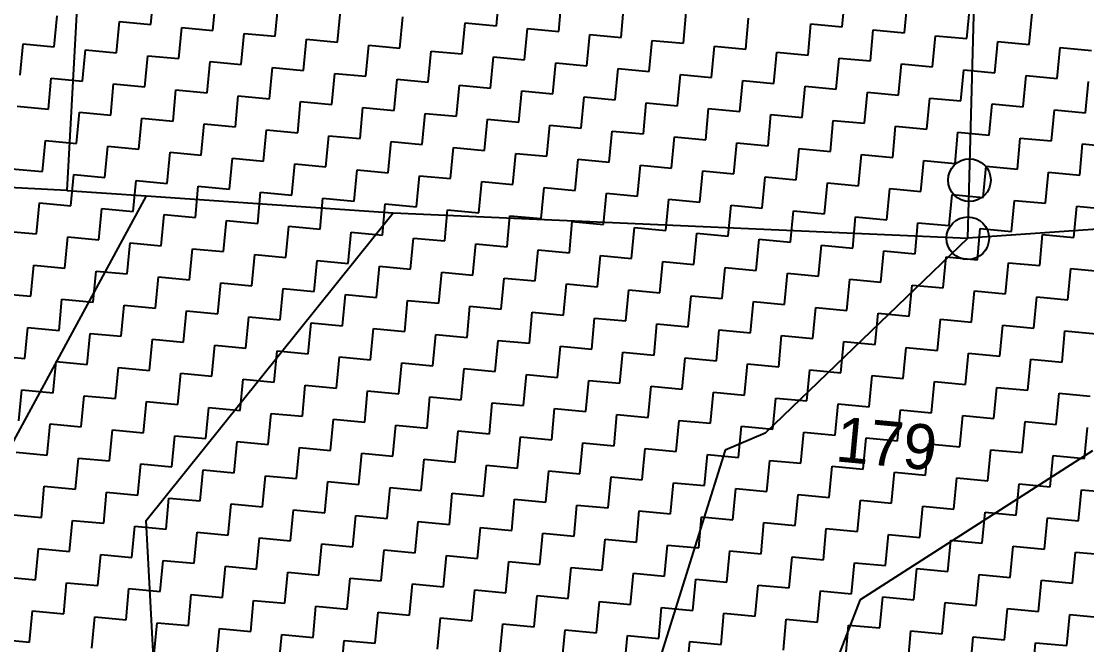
# Model space of a CAD drawing. Header units: metres. Extents: x 279090 to 282389, y 2073542 to 2078104.
# Drawn here: x 279391.3 to 279604.6, y 2076810.6 to 2076935.3 of the extents above; entities that cross this region are included whole.
import ezdxf
from ezdxf.enums import TextEntityAlignment as Align

# ---------------------------------------------------------------- set-up
doc = ezdxf.new("R2010")
doc.units = ezdxf.units.M
doc.header["$LTSCALE"] = 0.3
doc.header["$MEASUREMENT"] = 0
for name, color, linetype in [('POLY_HATCH', 12, 'Continuous'), ('POLY_PARCEL', 6, 'Continuous'), ('TEXT_PARCEL', 7, 'Continuous')]:
    doc.layers.add(name, color=color, linetype=linetype)
doc.styles.add('TEXT_MAP', font='', dxfattribs={"height": 1.8})
doc.styles.get('TEXT_MAP').set_extended_font_data('Kruti Dev 050')

msp = doc.modelspace()

# ---------------------------------------------------------------- linework, layer by layer
for centre in [(279581.15, 2076903.56), (279580.83, 2076891.92)]:
    msp.add_circle(centre, 4.27)
at = {"layer": 'POLY_HATCH', "linetype": 'Continuous'}
for p, q in [((279417.24, 2076934.69), (279417.82, 2076940.93)), ((279486.46, 2076934.46), (279487.04, 2076940.7)), ((279555.67, 2076934.23), (279556.26, 2076940.47)), ((279429.71, 2076933.52), (279430.3, 2076939.76)), ((279442.19, 2076932.34), (279442.78, 2076938.58)), ((279498.93, 2076933.29), (279499.52, 2076939.53)), ((279511.41, 2076932.11), (279512, 2076938.35)), ((279568.15, 2076933.06), (279568.74, 2076939.3)), ((279580.63, 2076931.88), (279581.22, 2076938.12)), ((279397.93, 2076930.22), (279398.52, 2076936.46)), ((279454.67, 2076931.17), (279455.26, 2076937.4)), ((279467.15, 2076929.99), (279467.74, 2076936.23)), ((279523.89, 2076930.94), (279524.48, 2076937.17)), ((279536.37, 2076929.76), (279536.96, 2076936)), ((279593.11, 2076930.71), (279593.7, 2076936.94)), ((279410.41, 2076929.04), (279411, 2076935.28)), ((279411, 2076935.28), (279417.24, 2076934.69)), ((279422.89, 2076927.87), (279423.48, 2076934.11)), ((279423.48, 2076934.11), (279429.71, 2076933.52)), ((279479.63, 2076928.81), (279480.22, 2076935.05)), ((279480.22, 2076935.05), (279486.46, 2076934.46)), ((279492.11, 2076927.64), (279492.69, 2076933.88)), ((279492.69, 2076933.88), (279498.93, 2076933.29)), ((279548.85, 2076928.58), (279549.44, 2076934.82)), ((279549.44, 2076934.82), (279555.67, 2076934.23)), ((279435.37, 2076926.69), (279435.95, 2076932.93)), ((279435.95, 2076932.93), (279442.19, 2076932.34)), ((279447.84, 2076925.51), (279448.43, 2076931.75)), ((279448.43, 2076931.75), (279454.67, 2076931.17)), ((279504.58, 2076926.46), (279505.17, 2076932.7)), ((279505.17, 2076932.7), (279511.41, 2076932.11)), ((279561.33, 2076927.41), (279561.91, 2076933.65)), ((279561.91, 2076933.65), (279568.15, 2076933.06)), ((279573.8, 2076926.23), (279574.39, 2076932.47)), ((279574.39, 2076932.47), (279580.63, 2076931.88)), ((279391.1, 2076924.57), (279391.69, 2076930.81)), ((279391.69, 2076930.81), (279397.93, 2076930.22)), ((279403.58, 2076923.39), (279404.17, 2076929.63)), ((279404.17, 2076929.63), (279410.41, 2076929.04)), ((279460.32, 2076924.34), (279460.91, 2076930.58)), ((279460.91, 2076930.58), (279467.15, 2076929.99)), ((279517.06, 2076925.28), (279517.65, 2076931.52)), ((279517.65, 2076931.52), (279523.89, 2076930.94)), ((279529.54, 2076924.11), (279530.13, 2076930.35)), ((279530.13, 2076930.35), (279536.37, 2076929.76)), ((279586.28, 2076925.05), (279586.87, 2076931.29)), ((279586.87, 2076931.29), (279593.11, 2076930.71)), ((279598.76, 2076923.88), (279599.35, 2076930.12)), ((279599.35, 2076930.12), (279605.59, 2076929.53)), ((279416.06, 2076922.22), (279416.65, 2076928.45)), ((279416.65, 2076928.45), (279422.89, 2076927.87)), ((279428.54, 2076921.04), (279429.13, 2076927.28)), ((279429.13, 2076927.28), (279435.37, 2076926.69)), ((279472.8, 2076923.16), (279473.39, 2076929.4)), ((279473.39, 2076929.4), (279479.63, 2076928.81)), ((279485.28, 2076921.99), (279485.87, 2076928.22)), ((279485.87, 2076928.22), (279492.11, 2076927.64)), ((279542.02, 2076922.93), (279542.61, 2076929.17)), ((279542.61, 2076929.17), (279548.85, 2076928.58)), ((279554.5, 2076921.76), (279555.09, 2076927.99)), ((279555.09, 2076927.99), (279561.33, 2076927.41)), ((279441.02, 2076919.86), (279441.6, 2076926.1)), ((279441.6, 2076926.1), (279447.84, 2076925.51)), ((279497.76, 2076920.81), (279498.35, 2076927.05)), ((279498.35, 2076927.05), (279504.58, 2076926.46)), ((279510.24, 2076919.63), (279510.82, 2076925.87)), ((279510.82, 2076925.87), (279517.06, 2076925.28)), ((279566.98, 2076920.58), (279567.56, 2076926.82)), ((279567.56, 2076926.82), (279573.8, 2076926.23)), ((279579.45, 2076919.4), (279580.04, 2076925.64)), ((279580.04, 2076925.64), (279586.28, 2076925.05)), ((279396.75, 2076917.74), (279397.34, 2076923.98)), ((279397.34, 2076923.98), (279403.58, 2076923.39)), ((279453.5, 2076918.69), (279454.08, 2076924.93)), ((279454.08, 2076924.93), (279460.32, 2076924.34)), ((279465.97, 2076917.51), (279466.56, 2076923.75)), ((279466.56, 2076923.75), (279472.8, 2076923.16)), ((279522.71, 2076918.46), (279523.3, 2076924.7)), ((279523.3, 2076924.7), (279529.54, 2076924.11)), ((279535.19, 2076917.28), (279535.78, 2076923.52)), ((279535.78, 2076923.52), (279542.02, 2076922.93)), ((279591.93, 2076918.23), (279592.52, 2076924.47)), ((279592.52, 2076924.47), (279598.76, 2076923.88)), ((279604.41, 2076917.05), (279605, 2076923.29)), ((279409.23, 2076916.56), (279409.82, 2076922.8)), ((279409.82, 2076922.8), (279416.06, 2076922.22)), ((279421.71, 2076915.39), (279422.3, 2076921.63)), ((279422.3, 2076921.63), (279428.54, 2076921.04)), ((279478.45, 2076916.33), (279479.04, 2076922.57)), ((279479.04, 2076922.57), (279485.28, 2076921.99)), ((279490.93, 2076915.16), (279491.52, 2076921.4)), ((279491.52, 2076921.4), (279497.76, 2076920.81)), ((279547.67, 2076916.1), (279548.26, 2076922.34)), ((279548.26, 2076922.34), (279554.5, 2076921.76)), ((279560.15, 2076914.93), (279560.74, 2076921.17)), ((279560.74, 2076921.17), (279566.98, 2076920.58)), ((279434.19, 2076914.21), (279434.78, 2076920.45)), ((279434.78, 2076920.45), (279441.02, 2076919.86)), ((279446.67, 2076913.04), (279447.26, 2076919.28)), ((279447.26, 2076919.28), (279453.5, 2076918.69)), ((279503.41, 2076913.98), (279504, 2076920.22)), ((279504, 2076920.22), (279510.24, 2076919.63)), ((279515.89, 2076912.81), (279516.47, 2076919.05)), ((279516.47, 2076919.05), (279522.71, 2076918.46)), ((279572.63, 2076913.75), (279573.22, 2076919.99)), ((279573.22, 2076919.99), (279579.45, 2076919.4)), ((279585.11, 2076912.58), (279585.69, 2076918.82)), ((279585.69, 2076918.82), (279591.93, 2076918.23)), ((279390.52, 2076918.33), (279396.75, 2076917.74)), ((279402.41, 2076910.91), (279402.99, 2076917.15)), ((279402.99, 2076917.15), (279409.23, 2076916.56)), ((279459.15, 2076911.86), (279459.73, 2076918.1)), ((279459.73, 2076918.1), (279465.97, 2076917.51)), ((279471.62, 2076910.68), (279472.21, 2076916.92)), ((279472.21, 2076916.92), (279478.45, 2076916.33)), ((279528.37, 2076911.63), (279528.95, 2076917.87)), ((279528.95, 2076917.87), (279535.19, 2076917.28)), ((279540.84, 2076910.45), (279541.43, 2076916.69)), ((279541.43, 2076916.69), (279547.67, 2076916.1)), ((279597.58, 2076911.4), (279598.17, 2076917.64)), ((279598.17, 2076917.64), (279604.41, 2076917.05)), ((279414.88, 2076909.74), (279415.47, 2076915.98)), ((279415.47, 2076915.98), (279421.71, 2076915.39)), ((279427.36, 2076908.56), (279427.95, 2076914.8)), ((279427.95, 2076914.8), (279434.19, 2076914.21)), ((279484.1, 2076909.51), (279484.69, 2076915.75)), ((279484.69, 2076915.75), (279490.93, 2076915.16)), ((279496.58, 2076908.33), (279497.17, 2076914.57)), ((279497.17, 2076914.57), (279503.41, 2076913.98)), ((279553.32, 2076909.28), (279553.91, 2076915.52)), ((279553.91, 2076915.52), (279560.15, 2076914.93)), ((279439.84, 2076907.38), (279440.43, 2076913.62)), ((279440.43, 2076913.62), (279446.67, 2076913.04)), ((279452.32, 2076906.21), (279452.91, 2076912.45)), ((279452.91, 2076912.45), (279459.15, 2076911.86)), ((279509.06, 2076907.15), (279509.65, 2076913.39)), ((279509.65, 2076913.39), (279515.89, 2076912.81)), ((279565.8, 2076908.1), (279566.39, 2076914.34)), ((279566.39, 2076914.34), (279572.63, 2076913.75)), ((279578.28, 2076906.92), (279578.87, 2076913.16)), ((279578.87, 2076913.16), (279585.11, 2076912.58)), ((279395.58, 2076905.26), (279396.17, 2076911.5)), ((279396.17, 2076911.5), (279402.41, 2076910.91)), ((279408.06, 2076904.09), (279408.64, 2076910.33)), ((279408.64, 2076910.33), (279414.88, 2076909.74)), ((279464.8, 2076905.03), (279465.39, 2076911.27)), ((279465.39, 2076911.27), (279471.62, 2076910.68)), ((279521.54, 2076905.98), (279522.13, 2076912.22)), ((279522.13, 2076912.22), (279528.37, 2076911.63)), ((279534.02, 2076904.8), (279534.6, 2076911.04)), ((279534.6, 2076911.04), (279540.84, 2076910.45)), ((279590.76, 2076905.75), (279591.35, 2076911.99)), ((279591.35, 2076911.99), (279597.58, 2076911.4)), ((279603.24, 2076904.57), (279603.82, 2076910.81)), ((279603.82, 2076910.81), (279610.06, 2076910.22)), ((279420.53, 2076902.91), (279421.12, 2076909.15)), ((279421.12, 2076909.15), (279427.36, 2076908.56)), ((279477.28, 2076903.86), (279477.86, 2076910.1)), ((279477.86, 2076910.1), (279484.1, 2076909.51)), ((279489.75, 2076902.68), (279490.34, 2076908.92)), ((279490.34, 2076908.92), (279496.58, 2076908.33)), ((279546.49, 2076903.63), (279547.08, 2076909.87)), ((279547.08, 2076909.87), (279553.32, 2076909.28)), ((279558.97, 2076902.45), (279559.56, 2076908.69)), ((279559.56, 2076908.69), (279565.8, 2076908.1)), ((279433.01, 2076901.73), (279433.6, 2076907.97)), ((279433.6, 2076907.97), (279439.84, 2076907.38)), ((279445.49, 2076900.56), (279446.08, 2076906.8)), ((279446.08, 2076906.8), (279452.32, 2076906.21)), ((279502.23, 2076901.5), (279502.82, 2076907.74)), ((279502.82, 2076907.74), (279509.06, 2076907.15)), ((279514.71, 2076900.33), (279515.3, 2076906.57)), ((279515.3, 2076906.57), (279521.54, 2076905.98)), ((279571.45, 2076901.27), (279572.04, 2076907.51)), ((279572.04, 2076907.51), (279578.28, 2076906.92)), ((279583.93, 2076900.1), (279584.52, 2076906.34)), ((279584.52, 2076906.34), (279590.76, 2076905.75)), ((279389.34, 2076905.85), (279395.58, 2076905.26)), ((279401.23, 2076898.44), (279401.82, 2076904.67)), ((279401.82, 2076904.67), (279408.06, 2076904.09)), ((279457.97, 2076899.38), (279458.56, 2076905.62)), ((279458.56, 2076905.62), (279464.8, 2076905.03)), ((279470.45, 2076898.21), (279471.04, 2076904.44)), ((279471.04, 2076904.44), (279477.28, 2076903.86)), ((279527.19, 2076899.15), (279527.78, 2076905.39)), ((279527.78, 2076905.39), (279534.02, 2076904.8)), ((279539.67, 2076897.98), (279540.26, 2076904.21)), ((279540.26, 2076904.21), (279546.49, 2076903.63)), ((279596.41, 2076898.92), (279597, 2076905.16)), ((279597, 2076905.16), (279603.24, 2076904.57)), ((279413.71, 2076897.26), (279414.3, 2076903.5)), ((279414.3, 2076903.5), (279420.53, 2076902.91)), ((279426.19, 2076896.08), (279426.77, 2076902.32)), ((279426.77, 2076902.32), (279433.01, 2076901.73)), ((279482.93, 2076897.03), (279483.51, 2076903.27)), ((279483.51, 2076903.27), (279489.75, 2076902.68)), ((279495.41, 2076895.85), (279495.99, 2076902.09)), ((279495.99, 2076902.09), (279502.23, 2076901.5)), ((279552.15, 2076896.8), (279552.73, 2076903.04)), ((279552.73, 2076903.04), (279558.97, 2076902.45)), ((279564.62, 2076895.62), (279565.21, 2076901.86)), ((279565.21, 2076901.86), (279571.45, 2076901.27)), ((279438.66, 2076894.91), (279439.25, 2076901.15)), ((279439.25, 2076901.15), (279445.49, 2076900.56)), ((279451.14, 2076893.73), (279451.73, 2076899.97)), ((279451.73, 2076899.97), (279457.97, 2076899.38)), ((279507.88, 2076894.68), (279508.47, 2076900.92)), ((279508.47, 2076900.92), (279514.71, 2076900.33)), ((279520.36, 2076893.5), (279520.95, 2076899.74)), ((279520.95, 2076899.74), (279527.19, 2076899.15)), ((279577.1, 2076894.45), (279577.69, 2076900.69)), ((279577.69, 2076900.69), (279583.93, 2076900.1)), ((279394.4, 2076892.78), (279394.99, 2076899.02)), ((279394.99, 2076899.02), (279401.23, 2076898.44)), ((279406.88, 2076891.61), (279407.47, 2076897.85)), ((279407.47, 2076897.85), (279413.71, 2076897.26)), ((279463.62, 2076892.55), (279464.21, 2076898.79)), ((279464.21, 2076898.79), (279470.45, 2076898.21)), ((279476.1, 2076891.38), (279476.69, 2076897.62)), ((279476.69, 2076897.62), (279482.93, 2076897.03)), ((279532.84, 2076892.32), (279533.43, 2076898.56)), ((279533.43, 2076898.56), (279539.67, 2076897.98)), ((279589.58, 2076893.27), (279590.17, 2076899.51)), ((279590.17, 2076899.51), (279596.41, 2076898.92)), ((279602.06, 2076892.09), (279602.65, 2076898.33)), ((279602.65, 2076898.33), (279608.89, 2076897.75)), ((279419.36, 2076890.43), (279419.95, 2076896.67)), ((279419.95, 2076896.67), (279426.19, 2076896.08)), ((279431.84, 2076889.26), (279432.43, 2076895.49)), ((279432.43, 2076895.49), (279438.66, 2076894.91)), ((279488.58, 2076890.2), (279489.17, 2076896.44)), ((279489.17, 2076896.44), (279495.41, 2076895.85)), ((279545.32, 2076891.15), (279545.91, 2076897.39)), ((279545.91, 2076897.39), (279552.15, 2076896.8)), ((279557.8, 2076889.97), (279558.38, 2076896.21)), ((279558.38, 2076896.21), (279564.62, 2076895.62)), ((279388.16, 2076893.37), (279394.4, 2076892.78)), ((279444.32, 2076888.08), (279444.9, 2076894.32)), ((279444.9, 2076894.32), (279451.14, 2076893.73)), ((279501.06, 2076889.03), (279501.64, 2076895.26)), ((279501.64, 2076895.26), (279507.88, 2076894.68)), ((279513.53, 2076887.85), (279514.12, 2076894.09)), ((279514.12, 2076894.09), (279520.36, 2076893.5)), ((279570.28, 2076888.8), (279570.86, 2076895.03)), ((279570.86, 2076895.03), (279577.1, 2076894.45)), ((279582.75, 2076887.62), (279583.34, 2076893.86)), ((279583.34, 2076893.86), (279589.58, 2076893.27)), ((279400.05, 2076885.96), (279400.64, 2076892.2)), ((279400.64, 2076892.2), (279406.88, 2076891.61)), ((279412.53, 2076884.78), (279413.12, 2076891.02)), ((279413.12, 2076891.02), (279419.36, 2076890.43)), ((279456.79, 2076886.9), (279457.38, 2076893.14)), ((279457.38, 2076893.14), (279463.62, 2076892.55)), ((279469.27, 2076885.73), (279469.86, 2076891.97)), ((279469.86, 2076891.97), (279476.1, 2076891.38)), ((279526.01, 2076886.67), (279526.6, 2076892.91)), ((279526.6, 2076892.91), (279532.84, 2076892.32)), ((279538.49, 2076885.5), (279539.08, 2076891.74)), ((279539.08, 2076891.74), (279545.32, 2076891.15)), ((279595.23, 2076886.44), (279595.82, 2076892.68)), ((279595.82, 2076892.68), (279602.06, 2076892.09)), ((279425.01, 2076883.6), (279425.6, 2076889.84)), ((279425.6, 2076889.84), (279431.84, 2076889.26)), ((279481.75, 2076884.55), (279482.34, 2076890.79)), ((279482.34, 2076890.79), (279488.58, 2076890.2)), ((279494.23, 2076883.37), (279494.82, 2076889.61)), ((279494.82, 2076889.61), (279501.06, 2076889.03)), ((279550.97, 2076884.32), (279551.56, 2076890.56)), ((279551.56, 2076890.56), (279557.8, 2076889.97)), ((279563.45, 2076883.14), (279564.04, 2076889.38)), ((279564.04, 2076889.38), (279570.28, 2076888.8)), ((279437.49, 2076882.43), (279438.08, 2076888.67)), ((279438.08, 2076888.67), (279444.32, 2076888.08)), ((279449.97, 2076881.25), (279450.55, 2076887.49)), ((279450.55, 2076887.49), (279456.79, 2076886.9)), ((279506.71, 2076882.2), (279507.3, 2076888.44)), ((279507.3, 2076888.44), (279513.53, 2076887.85)), ((279519.19, 2076881.02), (279519.77, 2076887.26)), ((279519.77, 2076887.26), (279526.01, 2076886.67)), ((279575.93, 2076881.97), (279576.51, 2076888.21)), ((279576.51, 2076888.21), (279582.75, 2076887.62)), ((279588.4, 2076880.79), (279588.99, 2076887.03)), ((279588.99, 2076887.03), (279595.23, 2076886.44)), ((279393.23, 2076880.31), (279393.81, 2076886.54)), ((279393.81, 2076886.54), (279400.05, 2076885.96)), ((279405.7, 2076879.13), (279406.29, 2076885.37)), ((279406.29, 2076885.37), (279412.53, 2076884.78)), ((279462.44, 2076880.08), (279463.03, 2076886.31)), ((279463.03, 2076886.31), (279469.27, 2076885.73)), ((279474.92, 2076878.9), (279475.51, 2076885.14)), ((279475.51, 2076885.14), (279481.75, 2076884.55)), ((279531.66, 2076879.85), (279532.25, 2076886.08)), ((279532.25, 2076886.08), (279538.49, 2076885.5)), ((279544.14, 2076878.67), (279544.73, 2076884.91)), ((279544.73, 2076884.91), (279550.97, 2076884.32)), ((279600.88, 2076879.62), (279601.47, 2076885.85)), ((279601.47, 2076885.85), (279607.71, 2076885.27)), ((279418.18, 2076877.95), (279418.77, 2076884.19)), ((279418.77, 2076884.19), (279425.01, 2076883.6)), ((279430.66, 2076876.78), (279431.25, 2076883.02)), ((279431.25, 2076883.02), (279437.49, 2076882.43)), ((279487.4, 2076877.72), (279487.99, 2076883.96)), ((279487.99, 2076883.96), (279494.23, 2076883.37)), ((279499.88, 2076876.55), (279500.47, 2076882.79)), ((279500.47, 2076882.79), (279506.71, 2076882.2)), ((279556.62, 2076877.49), (279557.21, 2076883.73)), ((279557.21, 2076883.73), (279563.45, 2076883.14)), ((279569.1, 2076876.32), (279569.69, 2076882.56)), ((279569.69, 2076882.56), (279575.93, 2076881.97)), ((279386.99, 2076880.89), (279393.23, 2076880.31)), ((279443.14, 2076875.6), (279443.73, 2076881.84)), ((279443.73, 2076881.84), (279449.97, 2076881.25)), ((279455.62, 2076874.42), (279456.21, 2076880.66)), ((279456.21, 2076880.66), (279462.44, 2076880.08)), ((279512.36, 2076875.37), (279512.95, 2076881.61)), ((279512.95, 2076881.61), (279519.19, 2076881.02)), ((279524.84, 2076874.19), (279525.42, 2076880.43)), ((279525.42, 2076880.43), (279531.66, 2076879.85)), ((279581.58, 2076875.14), (279582.17, 2076881.38)), ((279582.17, 2076881.38), (279588.4, 2076880.79)), ((279398.88, 2076873.48), (279399.47, 2076879.72)), ((279399.47, 2076879.72), (279405.7, 2076879.13)), ((279411.36, 2076872.3), (279411.94, 2076878.54)), ((279411.94, 2076878.54), (279418.18, 2076877.95)), ((279468.1, 2076873.25), (279468.68, 2076879.49)), ((279468.68, 2076879.49), (279474.92, 2076878.9)), ((279480.57, 2076872.07), (279481.16, 2076878.31)), ((279481.16, 2076878.31), (279487.4, 2076877.72)), ((279537.31, 2076873.02), (279537.9, 2076879.26)), ((279537.9, 2076879.26), (279544.14, 2076878.67)), ((279594.06, 2076873.96), (279594.64, 2076880.2)), ((279594.64, 2076880.2), (279600.88, 2076879.62)), ((279423.83, 2076871.13), (279424.42, 2076877.37)), ((279424.42, 2076877.37), (279430.66, 2076876.78)), ((279436.31, 2076869.95), (279436.9, 2076876.19)), ((279436.9, 2076876.19), (279443.14, 2076875.6)), ((279493.05, 2076870.9), (279493.64, 2076877.14)), ((279493.64, 2076877.14), (279499.88, 2076876.55)), ((279549.79, 2076871.84), (279550.38, 2076878.08)), ((279550.38, 2076878.08), (279556.62, 2076877.49)), ((279562.27, 2076870.67), (279562.86, 2076876.91)), ((279562.86, 2076876.91), (279569.1, 2076876.32)), ((279392.05, 2076867.83), (279392.64, 2076874.07)), ((279392.64, 2076874.07), (279398.88, 2076873.48)), ((279448.79, 2076868.77), (279449.38, 2076875.01)), ((279449.38, 2076875.01), (279455.62, 2076874.42)), ((279505.53, 2076869.72), (279506.12, 2076875.96)), ((279506.12, 2076875.96), (279512.36, 2076875.37)), ((279518.01, 2076868.54), (279518.6, 2076874.78)), ((279518.6, 2076874.78), (279524.84, 2076874.19)), ((279574.75, 2076869.49), (279575.34, 2076875.73)), ((279575.34, 2076875.73), (279581.58, 2076875.14)), ((279587.23, 2076868.31), (279587.82, 2076874.55)), ((279587.82, 2076874.55), (279594.06, 2076873.96)), ((279404.53, 2076866.65), (279405.12, 2076872.89)), ((279405.12, 2076872.89), (279411.36, 2076872.3)), ((279461.27, 2076867.6), (279461.86, 2076873.84)), ((279461.86, 2076873.84), (279468.1, 2076873.25)), ((279473.75, 2076866.42), (279474.34, 2076872.66)), ((279474.34, 2076872.66), (279480.57, 2076872.07)), ((279530.49, 2076867.37), (279531.08, 2076873.61)), ((279531.08, 2076873.61), (279537.31, 2076873.02)), ((279542.97, 2076866.19), (279543.55, 2076872.43)), ((279543.55, 2076872.43), (279549.79, 2076871.84)), ((279599.71, 2076867.14), (279600.29, 2076873.38)), ((279600.29, 2076873.38), (279606.53, 2076872.79)), ((279417.01, 2076865.47), (279417.59, 2076871.71)), ((279417.59, 2076871.71), (279423.83, 2076871.13)), ((279429.48, 2076864.3), (279430.07, 2076870.54)), ((279430.07, 2076870.54), (279436.31, 2076869.95)), ((279486.23, 2076865.24), (279486.81, 2076871.48)), ((279486.81, 2076871.48), (279493.05, 2076870.9)), ((279498.7, 2076864.07), (279499.29, 2076870.31)), ((279499.29, 2076870.31), (279505.53, 2076869.72)), ((279555.44, 2076865.02), (279556.03, 2076871.25)), ((279556.03, 2076871.25), (279562.27, 2076870.67)), ((279567.92, 2076863.84), (279568.51, 2076870.08)), ((279568.51, 2076870.08), (279574.75, 2076869.49)), ((279385.81, 2076868.42), (279392.05, 2076867.83)), ((279441.96, 2076863.12), (279442.55, 2076869.36)), ((279442.55, 2076869.36), (279448.79, 2076868.77)), ((279454.44, 2076861.95), (279455.03, 2076868.19)), ((279455.03, 2076868.19), (279461.27, 2076867.6)), ((279511.18, 2076862.89), (279511.77, 2076869.13)), ((279511.77, 2076869.13), (279518.01, 2076868.54)), ((279523.66, 2076861.72), (279524.25, 2076867.96)), ((279524.25, 2076867.96), (279530.49, 2076867.37)), ((279580.4, 2076862.66), (279580.99, 2076868.9)), ((279580.99, 2076868.9), (279587.23, 2076868.31)), ((279592.88, 2076861.49), (279593.47, 2076867.73)), ((279593.47, 2076867.73), (279599.71, 2076867.14)), ((279397.7, 2076861), (279398.29, 2076867.24)), ((279398.29, 2076867.24), (279404.53, 2076866.65)), ((279410.18, 2076859.82), (279410.77, 2076866.06)), ((279410.77, 2076866.06), (279417.01, 2076865.47)), ((279466.92, 2076860.77), (279467.51, 2076867.01)), ((279467.51, 2076867.01), (279473.75, 2076866.42)), ((279479.4, 2076859.59), (279479.99, 2076865.83)), ((279479.99, 2076865.83), (279486.23, 2076865.24)), ((279536.14, 2076860.54), (279536.73, 2076866.78)), ((279536.73, 2076866.78), (279542.97, 2076866.19)), ((279548.62, 2076859.36), (279549.21, 2076865.6)), ((279549.21, 2076865.6), (279555.44, 2076865.02)), ((279422.66, 2076858.65), (279423.25, 2076864.89)), ((279423.25, 2076864.89), (279429.48, 2076864.3)), ((279435.14, 2076857.47), (279435.72, 2076863.71)), ((279435.72, 2076863.71), (279441.96, 2076863.12)), ((279491.88, 2076858.42), (279492.46, 2076864.66)), ((279492.46, 2076864.66), (279498.7, 2076864.07)), ((279504.35, 2076857.24), (279504.94, 2076863.48)), ((279504.94, 2076863.48), (279511.18, 2076862.89)), ((279561.1, 2076858.19), (279561.68, 2076864.43)), ((279561.68, 2076864.43), (279567.92, 2076863.84)), ((279390.87, 2076855.35), (279391.46, 2076861.59)), ((279391.46, 2076861.59), (279397.7, 2076861)), ((279447.61, 2076856.3), (279448.2, 2076862.53)), ((279448.2, 2076862.53), (279454.44, 2076861.95)), ((279460.09, 2076855.12), (279460.68, 2076861.36)), ((279460.68, 2076861.36), (279466.92, 2076860.77)), ((279516.83, 2076856.07), (279517.42, 2076862.3)), ((279517.42, 2076862.3), (279523.66, 2076861.72)), ((279573.57, 2076857.01), (279574.16, 2076863.25)), ((279574.16, 2076863.25), (279580.4, 2076862.66)), ((279586.05, 2076855.84), (279586.64, 2076862.07)), ((279586.64, 2076862.07), (279592.88, 2076861.49)), ((279403.35, 2076854.17), (279403.94, 2076860.41)), ((279403.94, 2076860.41), (279410.18, 2076859.82)), ((279415.83, 2076853), (279416.42, 2076859.24)), ((279416.42, 2076859.24), (279422.66, 2076858.65)), ((279472.57, 2076853.94), (279473.16, 2076860.18)), ((279473.16, 2076860.18), (279479.4, 2076859.59)), ((279529.31, 2076854.89), (279529.9, 2076861.13)), ((279529.9, 2076861.13), (279536.14, 2076860.54)), ((279541.79, 2076853.71), (279542.38, 2076859.95)), ((279542.38, 2076859.95), (279548.62, 2076859.36)), ((279598.53, 2076854.66), (279599.12, 2076860.9)), ((279599.12, 2076860.9), (279605.36, 2076860.31)), ((279428.31, 2076851.82), (279428.9, 2076858.06)), ((279428.9, 2076858.06), (279435.14, 2076857.47)), ((279485.05, 2076852.77), (279485.64, 2076859.01)), ((279485.64, 2076859.01), (279491.88, 2076858.42)), ((279497.53, 2076851.59), (279498.12, 2076857.83)), ((279498.12, 2076857.83), (279504.35, 2076857.24)), ((279554.27, 2076852.54), (279554.86, 2076858.78)), ((279554.86, 2076858.78), (279561.1, 2076858.19)), ((279566.75, 2076851.36), (279567.33, 2076857.6)), ((279567.33, 2076857.6), (279573.57, 2076857.01)), ((279396.52, 2076848.52), (279397.11, 2076854.76)), ((279397.11, 2076854.76), (279403.35, 2076854.17)), ((279440.79, 2076850.64), (279441.37, 2076856.88)), ((279441.37, 2076856.88), (279447.61, 2076856.3)), ((279453.27, 2076849.47), (279453.85, 2076855.71)), ((279453.85, 2076855.71), (279460.09, 2076855.12)), ((279510.01, 2076850.41), (279510.59, 2076856.65)), ((279510.59, 2076856.65), (279516.83, 2076856.07)), ((279522.48, 2076849.24), (279523.07, 2076855.48)), ((279523.07, 2076855.48), (279529.31, 2076854.89)), ((279579.22, 2076850.18), (279579.81, 2076856.42)), ((279579.81, 2076856.42), (279586.05, 2076855.84)), ((279591.7, 2076849.01), (279592.29, 2076855.25)), ((279592.29, 2076855.25), (279598.53, 2076854.66)), ((279409, 2076847.35), (279409.59, 2076853.58)), ((279409.59, 2076853.58), (279415.83, 2076853)), ((279465.74, 2076848.29), (279466.33, 2076854.53)), ((279466.33, 2076854.53), (279472.57, 2076853.94)), ((279478.22, 2076847.12), (279478.81, 2076853.35)), ((279478.81, 2076853.35), (279485.05, 2076852.77)), ((279534.96, 2076848.06), (279535.55, 2076854.3)), ((279535.55, 2076854.3), (279541.79, 2076853.71)), ((279547.44, 2076846.89), (279548.03, 2076853.12)), ((279548.03, 2076853.12), (279554.27, 2076852.54)), ((279604.18, 2076847.83), (279604.77, 2076854.07)), ((279421.48, 2076846.17), (279422.07, 2076852.41)), ((279422.07, 2076852.41), (279428.31, 2076851.82)), ((279433.96, 2076844.99), (279434.55, 2076851.23)), ((279434.55, 2076851.23), (279440.79, 2076850.64)), ((279490.7, 2076845.94), (279491.29, 2076852.18)), ((279491.29, 2076852.18), (279497.53, 2076851.59)), ((279503.18, 2076844.76), (279503.77, 2076851)), ((279503.77, 2076851), (279510.01, 2076850.41)), ((279559.92, 2076845.71), (279560.51, 2076851.95)), ((279560.51, 2076851.95), (279566.75, 2076851.36)), ((279572.4, 2076844.53), (279572.99, 2076850.77)), ((279572.99, 2076850.77), (279579.22, 2076850.18)), ((279390.29, 2076849.11), (279396.52, 2076848.52)), ((279446.44, 2076843.82), (279447.03, 2076850.06)), ((279447.03, 2076850.06), (279453.27, 2076849.47)), ((279458.92, 2076842.64), (279459.5, 2076848.88)), ((279459.5, 2076848.88), (279465.74, 2076848.29)), ((279515.66, 2076843.59), (279516.25, 2076849.83)), ((279516.25, 2076849.83), (279522.48, 2076849.24)), ((279528.14, 2076842.41), (279528.72, 2076848.65)), ((279528.72, 2076848.65), (279534.96, 2076848.06)), ((279584.88, 2076843.36), (279585.46, 2076849.6)), ((279585.46, 2076849.6), (279591.7, 2076849.01)), ((279597.35, 2076842.18), (279597.94, 2076848.42)), ((279597.94, 2076848.42), (279604.18, 2076847.83)), ((279402.18, 2076841.69), (279402.76, 2076847.93)), ((279402.76, 2076847.93), (279409, 2076847.35)), ((279414.65, 2076840.52), (279415.24, 2076846.76)), ((279415.24, 2076846.76), (279421.48, 2076846.17)), ((279471.39, 2076841.46), (279471.98, 2076847.7)), ((279471.98, 2076847.7), (279478.22, 2076847.12)), ((279483.87, 2076840.29), (279484.46, 2076846.53)), ((279484.46, 2076846.53), (279490.7, 2076845.94)), ((279540.61, 2076841.23), (279541.2, 2076847.47)), ((279541.2, 2076847.47), (279547.44, 2076846.89)), ((279553.09, 2076840.06), (279553.68, 2076846.3)), ((279553.68, 2076846.3), (279559.92, 2076845.71)), ((279427.13, 2076839.34), (279427.72, 2076845.58)), ((279427.72, 2076845.58), (279433.96, 2076844.99)), ((279439.61, 2076838.17), (279440.2, 2076844.4)), ((279440.2, 2076844.4), (279446.44, 2076843.82)), ((279496.35, 2076839.11), (279496.94, 2076845.35)), ((279496.94, 2076845.35), (279503.18, 2076844.76)), ((279508.83, 2076837.94), (279509.42, 2076844.18)), ((279509.42, 2076844.18), (279515.66, 2076843.59)), ((279565.57, 2076838.88), (279566.16, 2076845.12)), ((279566.16, 2076845.12), (279572.4, 2076844.53)), ((279395.35, 2076836.04), (279395.94, 2076842.28)), ((279395.94, 2076842.28), (279402.18, 2076841.69)), ((279452.09, 2076836.99), (279452.68, 2076843.23)), ((279452.68, 2076843.23), (279458.92, 2076842.64)), ((279464.57, 2076835.81), (279465.16, 2076842.05)), ((279465.16, 2076842.05), (279471.39, 2076841.46)), ((279521.31, 2076836.76), (279521.9, 2076843)), ((279521.9, 2076843), (279528.14, 2076842.41)), ((279578.05, 2076837.71), (279578.64, 2076843.95)), ((279578.64, 2076843.95), (279584.88, 2076843.36)), ((279590.53, 2076836.53), (279591.12, 2076842.77)), ((279591.12, 2076842.77), (279597.35, 2076842.18)), ((279407.83, 2076834.87), (279408.41, 2076841.11)), ((279408.41, 2076841.11), (279414.65, 2076840.52)), ((279420.31, 2076833.69), (279420.89, 2076839.93)), ((279420.89, 2076839.93), (279427.13, 2076839.34)), ((279477.05, 2076834.64), (279477.63, 2076840.88)), ((279477.63, 2076840.88), (279483.87, 2076840.29)), ((279533.79, 2076835.58), (279534.37, 2076841.82)), ((279534.37, 2076841.82), (279540.61, 2076841.23)), ((279546.26, 2076834.41), (279546.85, 2076840.65)), ((279546.85, 2076840.65), (279553.09, 2076840.06)), ((279603.01, 2076835.35), (279603.59, 2076841.59)), ((279603.59, 2076841.59), (279609.83, 2076841)), ((279432.78, 2076832.51), (279433.37, 2076838.75)), ((279433.37, 2076838.75), (279439.61, 2076838.17)), ((279489.52, 2076833.46), (279490.11, 2076839.7)), ((279490.11, 2076839.7), (279496.35, 2076839.11)), ((279502, 2076832.28), (279502.59, 2076838.52)), ((279502.59, 2076838.52), (279508.83, 2076837.94)), ((279558.74, 2076833.23), (279559.33, 2076839.47)), ((279559.33, 2076839.47), (279565.57, 2076838.88)), ((279571.22, 2076832.05), (279571.81, 2076838.29)), ((279571.81, 2076838.29), (279578.05, 2076837.71)), ((279389.11, 2076836.63), (279395.35, 2076836.04)), ((279445.26, 2076831.34), (279445.85, 2076837.58)), ((279445.85, 2076837.58), (279452.09, 2076836.99)), ((279457.74, 2076830.16), (279458.33, 2076836.4)), ((279458.33, 2076836.4), (279464.57, 2076835.81)), ((279514.48, 2076831.11), (279515.07, 2076837.35)), ((279515.07, 2076837.35), (279521.31, 2076836.76)), ((279526.96, 2076829.93), (279527.55, 2076836.17)), ((279527.55, 2076836.17), (279533.79, 2076835.58)), ((279583.7, 2076830.88), (279584.29, 2076837.12)), ((279584.29, 2076837.12), (279590.53, 2076836.53)), ((279596.18, 2076829.7), (279596.77, 2076835.94)), ((279596.77, 2076835.94), (279603.01, 2076835.35)), ((279401, 2076829.22), (279401.59, 2076835.46)), ((279401.59, 2076835.46), (279407.83, 2076834.87)), ((279413.48, 2076828.04), (279414.07, 2076834.28)), ((279414.07, 2076834.28), (279420.31, 2076833.69)), ((279470.22, 2076828.99), (279470.81, 2076835.23)), ((279470.81, 2076835.23), (279477.05, 2076834.64)), ((279482.7, 2076827.81), (279483.28, 2076834.05)), ((279483.28, 2076834.05), (279489.52, 2076833.46)), ((279539.44, 2076828.76), (279540.03, 2076835)), ((279540.03, 2076835), (279546.26, 2076834.41)), ((279551.92, 2076827.58), (279552.5, 2076833.82)), ((279552.5, 2076833.82), (279558.74, 2076833.23)), ((279425.96, 2076826.86), (279426.54, 2076833.1)), ((279426.54, 2076833.1), (279432.78, 2076832.51)), ((279438.43, 2076825.69), (279439.02, 2076831.93)), ((279439.02, 2076831.93), (279445.26, 2076831.34)), ((279495.18, 2076826.63), (279495.76, 2076832.87)), ((279495.76, 2076832.87), (279502, 2076832.28)), ((279507.65, 2076825.46), (279508.24, 2076831.7)), ((279508.24, 2076831.7), (279514.48, 2076831.11)), ((279564.39, 2076826.4), (279564.98, 2076832.64)), ((279564.98, 2076832.64), (279571.22, 2076832.05)), ((279576.87, 2076825.23), (279577.46, 2076831.47)), ((279577.46, 2076831.47), (279583.7, 2076830.88)), ((279394.17, 2076823.56), (279394.76, 2076829.8)), ((279394.76, 2076829.8), (279401, 2076829.22)), ((279450.91, 2076824.51), (279451.5, 2076830.75)), ((279451.5, 2076830.75), (279457.74, 2076830.16)), ((279463.39, 2076823.34), (279463.98, 2076829.57)), ((279463.98, 2076829.57), (279470.22, 2076828.99)), ((279520.13, 2076824.28), (279520.72, 2076830.52)), ((279520.72, 2076830.52), (279526.96, 2076829.93)), ((279532.61, 2076823.11), (279533.2, 2076829.34)), ((279533.2, 2076829.34), (279539.44, 2076828.76)), ((279589.35, 2076824.05), (279589.94, 2076830.29)), ((279589.94, 2076830.29), (279596.18, 2076829.7)), ((279406.65, 2076822.39), (279407.24, 2076828.63)), ((279407.24, 2076828.63), (279413.48, 2076828.04)), ((279419.13, 2076821.21), (279419.72, 2076827.45)), ((279419.72, 2076827.45), (279425.96, 2076826.86)), ((279475.87, 2076822.16), (279476.46, 2076828.4)), ((279476.46, 2076828.4), (279482.7, 2076827.81)), ((279488.35, 2076820.98), (279488.94, 2076827.22)), ((279488.94, 2076827.22), (279495.18, 2076826.63)), ((279545.09, 2076821.93), (279545.68, 2076828.17)), ((279545.68, 2076828.17), (279551.92, 2076827.58)), ((279601.83, 2076822.88), (279602.42, 2076829.11)), ((279602.42, 2076829.11), (279608.66, 2076828.53)), ((279431.61, 2076820.04), (279432.2, 2076826.28)), ((279432.2, 2076826.28), (279438.43, 2076825.69)), ((279444.09, 2076818.86), (279444.67, 2076825.1)), ((279444.67, 2076825.1), (279450.91, 2076824.51)), ((279500.83, 2076819.81), (279501.41, 2076826.05)), ((279501.41, 2076826.05), (279507.65, 2076825.46)), ((279557.57, 2076820.75), (279558.15, 2076826.99)), ((279558.15, 2076826.99), (279564.39, 2076826.4)), ((279570.05, 2076819.58), (279570.63, 2076825.82)), ((279570.63, 2076825.82), (279576.87, 2076825.23)), ((279387.93, 2076824.15), (279394.17, 2076823.56)), ((279399.82, 2076816.74), (279400.41, 2076822.98)), ((279400.41, 2076822.98), (279406.65, 2076822.39)), ((279456.56, 2076817.68), (279457.15, 2076823.92)), ((279457.15, 2076823.92), (279463.39, 2076823.34)), ((279513.3, 2076818.63), (279513.89, 2076824.87)), ((279513.89, 2076824.87), (279520.13, 2076824.28)), ((279525.78, 2076817.45), (279526.37, 2076823.69)), ((279526.37, 2076823.69), (279532.61, 2076823.11)), ((279582.52, 2076818.4), (279583.11, 2076824.64)), ((279583.11, 2076824.64), (279589.35, 2076824.05)), ((279595, 2076817.22), (279595.59, 2076823.46)), ((279595.59, 2076823.46), (279601.83, 2076822.88)), ((279412.3, 2076815.56), (279412.89, 2076821.8)), ((279412.89, 2076821.8), (279419.13, 2076821.21)), ((279424.78, 2076814.39), (279425.37, 2076820.62)), ((279425.37, 2076820.62), (279431.61, 2076820.04)), ((279469.04, 2076816.51), (279469.63, 2076822.75)), ((279469.63, 2076822.75), (279475.87, 2076822.16)), ((279481.52, 2076815.33), (279482.11, 2076821.57)), ((279482.11, 2076821.57), (279488.35, 2076820.98)), ((279538.26, 2076816.28), (279538.85, 2076822.52)), ((279538.85, 2076822.52), (279545.09, 2076821.93)), ((279550.74, 2076815.1), (279551.33, 2076821.34)), ((279551.33, 2076821.34), (279557.57, 2076820.75)), ((279437.26, 2076813.21), (279437.85, 2076819.45)), ((279437.85, 2076819.45), (279444.09, 2076818.86)), ((279494, 2076814.16), (279494.59, 2076820.39)), ((279494.59, 2076820.39), (279500.83, 2076819.81)), ((279506.48, 2076812.98), (279507.07, 2076819.22)), ((279507.07, 2076819.22), (279513.3, 2076818.63)), ((279563.22, 2076813.93), (279563.81, 2076820.16)), ((279563.81, 2076820.16), (279570.05, 2076819.58)), ((279575.7, 2076812.75), (279576.28, 2076818.99)), ((279576.28, 2076818.99), (279582.52, 2076818.4)), ((279393, 2076811.09), (279393.58, 2076817.33)), ((279393.58, 2076817.33), (279399.82, 2076816.74)), ((279449.74, 2076812.03), (279450.32, 2076818.27)), ((279450.32, 2076818.27), (279456.56, 2076817.68)), ((279462.21, 2076810.86), (279462.8, 2076817.1)), ((279462.8, 2076817.1), (279469.04, 2076816.51)), ((279518.96, 2076811.8), (279519.54, 2076818.04)), ((279519.54, 2076818.04), (279525.78, 2076817.45)), ((279531.43, 2076810.63), (279532.02, 2076816.87)), ((279532.02, 2076816.87), (279538.26, 2076816.28)), ((279588.17, 2076811.57), (279588.76, 2076817.81)), ((279588.76, 2076817.81), (279595, 2076817.22)), ((279600.65, 2076810.4), (279601.24, 2076816.64)), ((279601.24, 2076816.64), (279607.48, 2076816.05)), ((279405.47, 2076809.91), (279406.06, 2076816.15)), ((279406.06, 2076816.15), (279412.3, 2076815.56)), ((279417.95, 2076808.73), (279418.54, 2076814.97)), ((279418.54, 2076814.97), (279424.78, 2076814.39)), ((279474.69, 2076809.68), (279475.28, 2076815.92)), ((279475.28, 2076815.92), (279481.52, 2076815.33)), ((279487.17, 2076808.5), (279487.76, 2076814.74)), ((279487.76, 2076814.74), (279494, 2076814.16)), ((279543.91, 2076809.45), (279544.5, 2076815.69)), ((279544.5, 2076815.69), (279550.74, 2076815.1)), ((279556.39, 2076808.27), (279556.98, 2076814.51)), ((279556.98, 2076814.51), (279563.22, 2076813.93)), ((279430.43, 2076807.56), (279431.02, 2076813.8)), ((279431.02, 2076813.8), (279437.26, 2076813.21)), ((279442.91, 2076806.38), (279443.5, 2076812.62)), ((279443.5, 2076812.62), (279449.74, 2076812.03)), ((279499.65, 2076807.33), (279500.24, 2076813.57)), ((279500.24, 2076813.57), (279506.48, 2076812.98)), ((279512.13, 2076806.15), (279512.72, 2076812.39)), ((279512.72, 2076812.39), (279518.96, 2076811.8)), ((279568.87, 2076807.1), (279569.46, 2076813.34)), ((279569.46, 2076813.34), (279575.7, 2076812.75)), ((279581.35, 2076805.92), (279581.94, 2076812.16)), ((279581.94, 2076812.16), (279588.17, 2076811.57)), ((279386.76, 2076811.67), (279393, 2076811.09)), ((279455.39, 2076805.21), (279455.98, 2076811.44)), ((279455.98, 2076811.44), (279462.21, 2076810.86)), ((279524.61, 2076804.98), (279525.19, 2076811.21)), ((279525.19, 2076811.21), (279531.43, 2076810.63)), ((279593.83, 2076804.75), (279594.41, 2076810.98)), ((279594.41, 2076810.98), (279600.65, 2076810.4))]:
    msp.add_line(p, q, dxfattribs=at)
at = {"layer": 'POLY_PARCEL'}
for p, q in [((279404.22, 2076971.13), (279400.46, 2076901.49)), ((279580.83, 2076891.92), (279582.14, 2076938.95)), ((279400.46, 2076901.49), (279370.91, 2076903)), ((279416.33, 2076900.4), (279382.8, 2076838.57)), ((279400.46, 2076901.49), (279416.33, 2076900.4)), ((279416.33, 2076900.4), (279465.76, 2076897.01)), ((279416.36, 2076835.4), (279465.76, 2076897.01)), ((279465.76, 2076897.01), (279580.83, 2076891.92)), ((279629, 2076895.33), (279580.83, 2076891.92)), ((279580.83, 2076891.92), (279540.27, 2076852.89)), ((279540.27, 2076852.89), (279532.26, 2076849.54)), ((279532.26, 2076849.54), (279511.75, 2076784.31)), ((279559.35, 2076819.6), (279605.9, 2076849.44)), ((279420.36, 2076758.12), (279416.36, 2076835.4)), ((279518.84, 2076715.19), (279559.35, 2076819.6))]:
    msp.add_line(p, q, dxfattribs=at)

# ---------------------------------------------------------------- texts
at = {"layer": 'TEXT_PARCEL', "style": 'TEXT_MAP'}
msp.add_text('179', height=9.024, rotation=354.6152, dxfattribs=at).set_placement((279564.6, 2076850.85), align=Align.MIDDLE)

doc.saveas('drawing.dxf')
